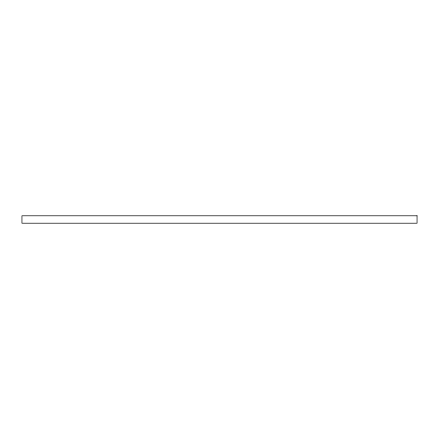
<?xml version="1.0" encoding="UTF-8"?>
<svg xmlns="http://www.w3.org/2000/svg" width="439" height="439" viewBox="0 0 439 439"><rect width="100%" height="100%" fill="white"/><g stroke="black" fill="none" stroke-linecap="round" stroke-linejoin="round"><path stroke-width="0.66" d="M417.05 215.796L21.95 215.796L21.95 223.204L417.05 223.204L417.05 215.796"/></g></svg>
